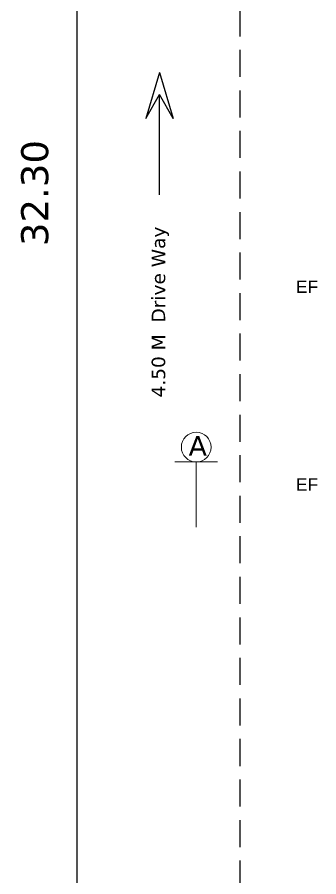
# Model space of a CAD drawing. Header units: metres. Extents: x 1161 to 1456, y 119 to 208.
# Drawn here: x 1160.86 to 1166.43, y 134.13 to 150.03 of the extents above; entities that cross this region are included whole.
import ezdxf

# ---------------------------------------------------------------- set-up
doc = ezdxf.new("R2010")
doc.units = ezdxf.units.M
doc.header["$MEASUREMENT"] = 0
doc.header["$PDMODE"] = 1
doc.header["$PDSIZE"] = -5
doc.linetypes.add('DASHED', pattern=[0.75, 0.5, -0.25])
doc.layers.add('DIM', color=6, linetype='Continuous', lineweight=15)
doc.layers.add('HAT', color=9, linetype='Continuous', lineweight=15)
doc.layers.add('GRID', color=8, linetype='Continuous')
doc.layers.add('TEXT', color=7, linetype='Continuous')
doc.styles.add('100sc mnt', font='arial.ttf', dxfattribs={"height": 12})
doc.styles.get("Standard").update_dxf_attribs({"font": 'verdana.ttf'})
doc.dimstyles.new('app', dxfattribs={"dimtxt": 0.23, "dimasz": 0.1, "dimexe": 0.18, "dimexo": 0.0625, "dimgap": 0.09, "dimtad": 0, "dimzin": 0, "dimdsep": 46, "dimtxsty": 'Standard', "dimblk": 'OBLIQUE', "dimcen": 0.09, "dimse1": 1, "dimse2": 1, "dimclrd": 8, "dimclre": 8, "dimclrt": 6, "dimadec": 0, "dimazin": 0, "dimtfac": 1, "dimtofl": 0, "dimtmove": 0, "dimatfit": 3, "dimfxl": 0, "dimtolj": 1, "dimtzin": 0, "dimarcsym": 0})

# ---------------------------------------------------------------- blocks, each defined once
blk = doc.blocks.new('A$C2A26495B')
at = {"layer": 'GRID'}
for points in [[(0, 2.263), (-0.253, 1.415), (0, 1.857)], [(0, 2.263), (0.253, 1.415), (0, 1.857)], [(0, 0), (0, 1.857)]]:
    blk.add_lwpolyline(points, dxfattribs=at)
blk = doc.blocks.new('A$C1343161E')
at = {"layer": 'DIM'}
for p, q in [((-0.395, 0), (0.395, 0)), ((0, 0), (0, -1.205))]:
    blk.add_line(p, q, dxfattribs=at)
blk.add_circle((0, 0.275), 0.275, dxfattribs=at)
at = {"layer": 'TEXT'}
blk.add_text('A', height=0.359, dxfattribs=at).set_placement((-0.14, 0.119))
blk = doc.blocks.new('*D161')
at = {"layer": 'DEFPOINTS', "color": 0}
for p in [(1161.184, 162.927), (1162.414, 162.927), (1162.414, 130.627)]:
    blk.add_point(p, dxfattribs=at)
at = {"color": 6, "insert": (1161.184, 146.777), "char_height": 0.5, "attachment_point": 5, "rotation": 90}
blk.add_mtext('\\A1;32.30', dxfattribs=at)
blk = doc.blocks.new('_Oblique')
at = {"layer": 'HAT', "color": 0, "linetype": 'Continuous', "lineweight": -2}
blk.add_line((-0.5, -0.5), (0.5, 0.5), dxfattribs=at)

msp = doc.modelspace()

# ---------------------------------------------------------------- linework, layer by layer
msp.add_lwpolyline([(1161.9604, 162.9266), (1161.9604, 130.6266)])
msp.add_lwpolyline([(1161.9604, 130.6266), (1175.5568, 130.9367), (1176.3604, 162.9266), (1161.9604, 162.9266)], close=True)
at = {"linetype": 'DASHED'}
msp.add_lwpolyline([(1172.6345, 148.7145), (1172.6345, 159.9266), (1164.9745, 159.9266), (1164.9745, 133.8666), (1172.6345, 133.8666), (1172.6345, 141.0466)], dxfattribs=at)

# ---------------------------------------------------------------- block references
for name, p in [('A$C2A26495B', (1163.4889, 146.743)), ('A$C1343161E', (1164.1671, 141.8016))]:
    msp.add_blockref(name, p)

# ---------------------------------------------------------------- texts
msp.add_text('4.50 M  Drive Way', height=0.25, rotation=90).set_placement((1163.593, 142.9949))
at = {"style": '100sc mnt'}
for p in [(1166.0131, 144.9308), (1166.0131, 141.2728)]:
    msp.add_text('EF', height=0.22819, dxfattribs=at).set_placement(p)

# ---------------------------------------------------------------- dimensions: what is measured, and where the dimension line sits
dim = msp.add_linear_dim(base=(1161.1843, 162.9266), p1=(1162.414, 130.6266), p2=(1162.414, 162.9266), angle=90, dimstyle='app', override={"dimtxt": 0.5, "dimsd1": 1, "dimsd2": 1})
dim.commit()
dim.dimension.update_dxf_attribs({"geometry": '*D161', "text_midpoint": (1161.1843, 146.7766)})

doc.saveas('drawing.dxf')
